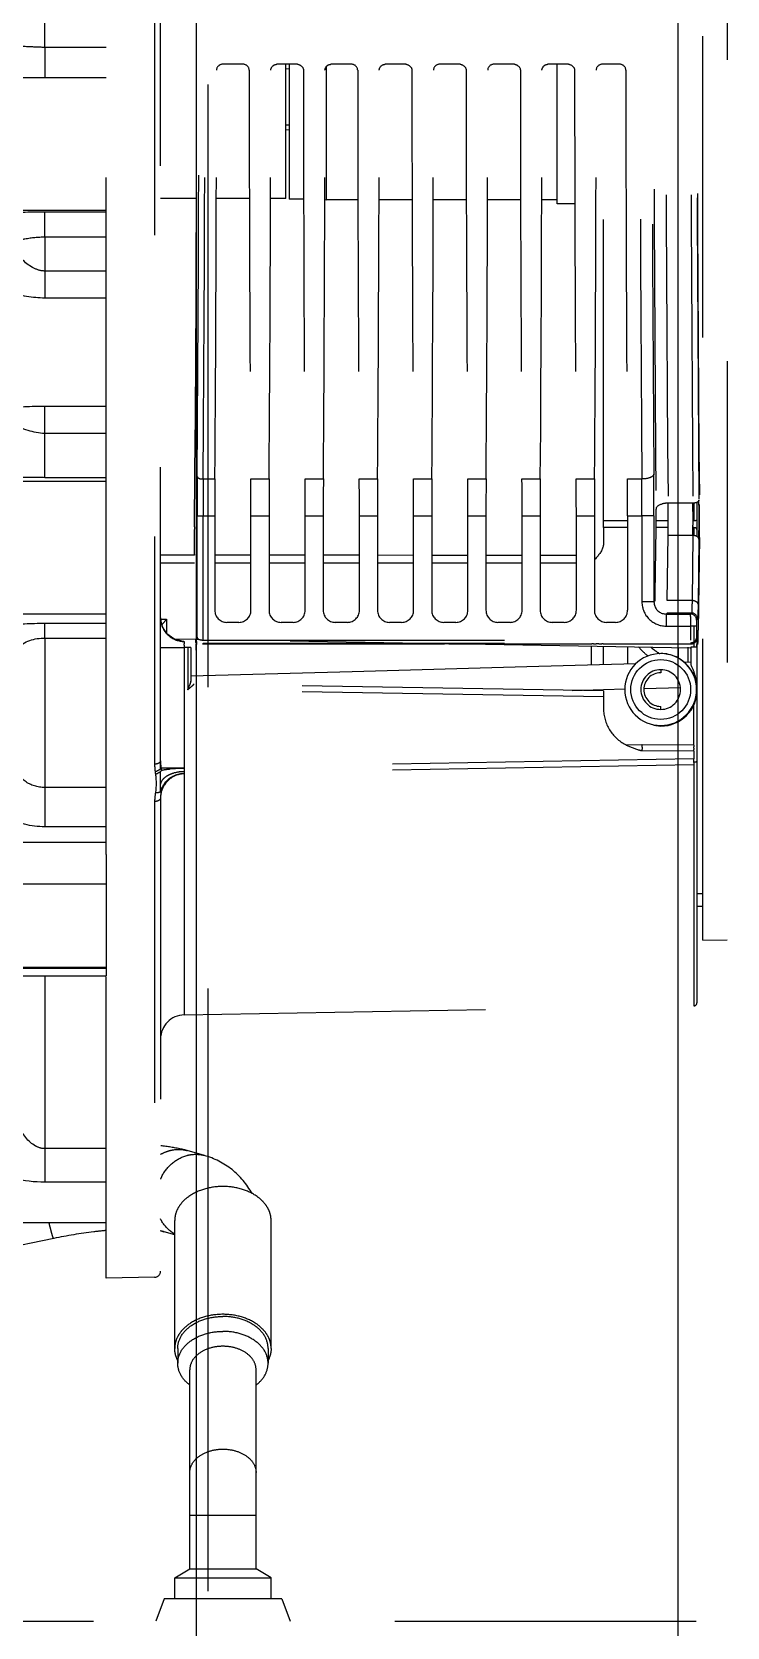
# Model space of a CAD drawing. Header units: millimetres. Extents: x 17886 to 18265, y -8727 to -7321.
# Drawn here: x 17940.28 to 17941.433, y -8661.763 to -8659.116 of the extents above; entities that cross this region are included whole.
import ezdxf

# ---------------------------------------------------------------- set-up
doc = ezdxf.new("R2010")
doc.units = ezdxf.units.MM
doc.linetypes.add('DASHEDX2', pattern=[1.5, 1, -0.5])
doc.linetypes.add('EPL_DASH', pattern=[1, 0.5, -0.5])
for name, color, linetype in [('2588541_VG01DXF_CONTINUOUS_LINE', 7, 'Continuous'), ('3551370_DKREDXF_CONTINUOUS_LINE', 7, 'Continuous'), ('3570569_DXF_CONTINUOUS_LINE', 7, 'Continuous'), ('3642481_DKREDXF_CONTINUOUS_LINE', 7, 'Continuous'), ('3725651_DKREDXF_CONTINUOUS_LINE', 7, 'Continuous'), ('3884027_DKREDXF_CONTINUOUS_LINE', 7, 'Continuous')]:
    doc.layers.add(name, color=color, linetype=linetype)

msp = doc.modelspace()

# ---------------------------------------------------------------- linework, layer by layer
at = {"color": 6}
for points in [[(17930.55199, -8646.20357), (17940.55199, -8646.20357), (17940.55199, -8664.20357), (17930.55199, -8664.20357)], [(17941.35199, -8646.20357), (17941.85199, -8646.20357), (17941.85199, -8666.20357), (17941.35199, -8666.20357)]]:
    msp.add_lwpolyline(points, close=True, dxfattribs=at)
at = {"color": 4, "linetype": 'DASHEDX2'}
msp.add_lwpolyline([(17930.85208, -8647.70357), (17930.85208, -8664.70357), (17931.45208, -8664.70357), (17931.45208, -8665.00357), (17930.95208, -8665.00357), (17930.95208, -8664.70357), (17930.85208, -8664.70357), (17940.57208, -8664.70357), (17940.47208, -8664.70357), (17940.47208, -8665.00357), (17939.97208, -8665.00357), (17939.97208, -8664.70357), (17940.57208, -8664.70357), (17940.57208, -8647.70357)], dxfattribs=at)
at = {"layer": '2588541_VG01DXF_CONTINUOUS_LINE', "color": 7, "linetype": 'EPL_DASH'}
for p, q in [((17940.56565, -8660.98067), (17940.53711, -8660.9726)), ((17940.51649, -8661.11226), (17940.49901, -8661.10732)), ((17940.31573, -8661.11841), (17940.22422, -8661.13744))]:
    msp.add_line(p, q, dxfattribs=at)
for centre, radius, start, end in [((17940.52559, -8661.03411), 0.06401, 118.00943, 120.73409), ((17940.56487, -8661.05301), 0.07948, 151.75916, 155.22478), ((17940.51334, -8661.0567), 0.05261, 247.16022, 254.19623)]:
    msp.add_arc(centre, radius, start, end, dxfattribs=at)
for points, knots in [([(17940.53711, -8660.9726), (17940.5337, -8660.97164), (17940.51929, -8660.96801), (17940.50455, -8660.9658), (17940.4933, -8660.96467)], [0, 0, 0, 0, 0.2389649, 1, 1, 1, 1]), ([(17940.49485, -8661.0154), (17940.49933, -8661.00707), (17940.51105, -8660.99224), (17940.52778, -8660.98311), (17940.5364, -8660.98073)], [0, 0, 0, 0, 0.5138409, 1, 1, 1, 1]), ([(17940.50787, -8660.97266), (17940.51028, -8660.97199), (17940.5199, -8660.96998), (17940.53008, -8660.97061), (17940.53711, -8660.9726)], [0, 0, 0, 0, 0.2549825, 1, 1, 1, 1]), ([(17940.5364, -8660.98073), (17940.53881, -8660.98006), (17940.54843, -8660.97805), (17940.55861, -8660.97868), (17940.56565, -8660.98067)], [0, 0, 0, 0, 0.2549825, 1, 1, 1, 1]), ([(17940.64477, -8661.04356), (17940.63635, -8661.02861), (17940.61381, -8661.00138), (17940.5822, -8660.98535), (17940.56565, -8660.98067)], [0, 0, 0, 0, 0.4995076, 1, 1, 1, 1]), ([(17940.51636, -8661.11078), (17940.51389, -8661.10941), (17940.50427, -8661.10306), (17940.49679, -8661.09367), (17940.49286, -8661.08593)], [0, 0, 0, 0, 0.2453001, 1, 1, 1, 1]), ([(17940.31573, -8661.11841), (17940.31555, -8661.11844), (17940.31513, -8661.1177), (17940.31465, -8661.11661), (17940.31389, -8661.11443), (17940.31301, -8661.11157), (17940.31196, -8661.10787), (17940.31028, -8661.10156), (17940.30901, -8661.09645), (17940.30813, -8661.09283)], [0, 0, 0, 0, 0.0204491, 0.0713744, 0.1540633, 0.2677478, 0.4111503, 0.5824686, 1, 1, 1, 1]), ([(17940.40319, -8661.10506), (17940.39619, -8661.10571), (17940.36686, -8661.1089), (17940.33773, -8661.11383), (17940.31573, -8661.11841)], [0, 0, 0, 0, 0.2384163, 1, 1, 1, 1]), ([(17940.49901, -8661.10732), (17940.49862, -8661.10721), (17940.49671, -8661.1067), (17940.49478, -8661.10627), (17940.49325, -8661.10597)], [0, 0, 0, 0, 0.206969, 1, 1, 1, 1])]:
    msp.add_open_spline(points, degree=3, knots=knots, dxfattribs=at)
msp.add_open_spline([(17940.49553, -8660.9776), (17940.49944, -8660.97552), (17940.5036, -8660.97384), (17940.50787, -8660.97266)], degree=3, dxfattribs=at)
at = {"layer": '3551370_DKREDXF_CONTINUOUS_LINE', "color": 6, "linetype": 'EPL_DASH'}
for p, q in [((17940.49297, -8660.33854), (17940.49297, -8657.12925)), ((17940.40297, -8659.85775), (17940.40297, -8657.24813)), ((17941.43314, -8657.6624), (17941.43314, -8660.62274)), ((17940.48314, -8657.95369), (17940.48314, -8660.33145)), ((17940.70657, -8659.17781), (17940.70067, -8659.17805)), ((17940.76797, -8659.1742), (17940.76797, -8659.39507)), ((17941.22797, -8659.92761), (17941.22797, -8659.17007)), ((17940.70657, -8659.27102), (17940.70097, -8659.27122)), ((17940.55253, -8659.39257), (17940.49297, -8659.39257)), ((17940.64041, -8659.39257), (17940.58553, -8659.39257)), ((17940.70097, -8659.39257), (17940.67553, -8659.39257)), ((17940.73041, -8659.39407), (17940.70657, -8659.39407)), ((17940.76552, -8659.39441), (17940.76797, -8659.39507)), ((17940.82042, -8659.39507), (17940.76797, -8659.39507)), ((17940.91042, -8659.39507), (17940.85552, -8659.39507)), ((17941.00042, -8659.39507), (17940.94552, -8659.39507)), ((17941.09042, -8659.39507), (17941.03552, -8659.39507)), ((17941.15097, -8659.39507), (17941.12552, -8659.39507)), ((17941.18043, -8659.40157), (17941.15097, -8659.40157)), ((17940.56382, -8659.85815), (17940.5832, -8659.85816)), ((17940.64274, -8659.85816), (17940.6732, -8659.85816)), ((17940.73274, -8659.85816), (17940.7632, -8659.85816)), ((17940.82274, -8659.85816), (17940.8532, -8659.85816)), ((17940.91274, -8659.85816), (17940.9432, -8659.85816)), ((17941.00274, -8659.85816), (17941.0332, -8659.85816)), ((17941.09274, -8659.85816), (17941.1232, -8659.85816)), ((17941.18274, -8659.85816), (17941.2132, -8659.85816)), ((17941.26774, -8659.85816), (17941.29158, -8659.85815)), ((17941.37645, -8659.8983), (17941.3353, -8659.89831)), ((17941.37786, -8659.8983), (17941.37786, -8659.92772)), ((17941.38297, -8659.89702), (17941.38297, -8659.925)), ((17940.55358, -8659.91915), (17940.56358, -8659.91915)), ((17940.55358, -8660.12072), (17940.55358, -8659.91915)), ((17940.56358, -8659.91915), (17940.58297, -8659.91915)), ((17940.56358, -8660.12539), (17940.56358, -8659.91915)), ((17940.64297, -8659.91915), (17940.67297, -8659.91915)), ((17940.67297, -8659.91915), (17940.67297, -8660.07609)), ((17940.73297, -8659.91915), (17940.76297, -8659.91915)), ((17940.73297, -8660.07609), (17940.73297, -8659.91915)), ((17940.76297, -8659.91915), (17940.76297, -8660.07609)), ((17940.82297, -8659.91915), (17940.85297, -8659.91915)), ((17940.85297, -8659.91915), (17940.85297, -8660.07609)), ((17940.91297, -8659.91915), (17940.94297, -8659.91915)), ((17940.91297, -8660.07609), (17940.91297, -8659.91915)), ((17941.00297, -8659.91915), (17941.03297, -8659.91915)), ((17941.00297, -8660.07609), (17941.00297, -8659.91915)), ((17941.09297, -8659.91915), (17941.12297, -8659.91915)), ((17941.09297, -8660.07609), (17941.09297, -8659.91915)), ((17941.12297, -8659.91915), (17941.12297, -8660.07609)), ((17941.18297, -8659.91915), (17941.21297, -8659.91915)), ((17941.18297, -8660.07609), (17941.18297, -8659.91915)), ((17941.26797, -8659.91915), (17941.29183, -8659.91915)), ((17941.31183, -8659.91915), (17941.29183, -8659.91915)), ((17941.29183, -8659.91915), (17941.29183, -8660.06223)), ((17941.31183, -8659.91915), (17941.31183, -8660.06223)), ((17941.22797, -8659.93871), (17941.22797, -8659.96498)), ((17941.37786, -8659.93883), (17941.37786, -8659.95199)), ((17941.38297, -8659.94189), (17941.38297, -8659.95357)), ((17941.37639, -8659.95199), (17941.33527, -8659.952)), ((17941.37639, -8659.95199), (17941.37502, -8660.05996)), ((17941.38639, -8659.95787), (17941.38502, -8660.06584)), ((17940.54905, -8659.9847), (17940.49297, -8659.98467)), ((17940.49297, -8659.99704), (17940.54913, -8659.99707)), ((17940.64297, -8659.98474), (17940.58297, -8659.98471)), ((17940.58297, -8659.99708), (17940.64297, -8659.99711)), ((17940.73297, -8659.98478), (17940.67297, -8659.98475)), ((17940.67297, -8659.99712), (17940.73297, -8659.99715)), ((17940.82297, -8659.98482), (17940.76297, -8659.98479)), ((17940.76297, -8659.99716), (17940.82297, -8659.99719)), ((17940.91297, -8659.98486), (17940.85297, -8659.98483)), ((17940.85297, -8659.9972), (17940.91297, -8659.99723)), ((17941.00297, -8659.98489), (17940.94297, -8659.98487)), ((17940.94297, -8659.99724), (17941.00297, -8659.99726)), ((17941.09297, -8659.98493), (17941.03297, -8659.98491)), ((17941.03297, -8659.99728), (17941.09297, -8659.9973)), ((17941.18297, -8659.98497), (17941.12297, -8659.98494)), ((17941.12297, -8659.99731), (17941.18297, -8659.99734)), ((17941.31183, -8660.06223), (17941.29183, -8660.06223)), ((17941.33182, -8660.08222), (17941.37253, -8660.08222)), ((17941.33183, -8660.08222), (17941.33183, -8660.10222)), ((17941.37419, -8660.08057), (17941.37253, -8660.08222)), ((17940.40297, -8660.4815), (17940.40297, -8660.09286)), ((17940.49559, -8660.10247), (17940.49297, -8660.08833)), ((17940.49297, -8660.09057), (17940.5028, -8660.09087)), ((17940.50322, -8660.11486), (17940.49559, -8660.10247)), ((17940.71297, -8660.09608), (17940.69297, -8660.09608)), ((17941.16297, -8660.09608), (17941.14297, -8660.09608)), ((17941.33183, -8660.10222), (17941.37236, -8660.10222)), ((17941.37786, -8660.10222), (17941.37786, -8660.1288)), ((17941.38419, -8660.09056), (17941.38253, -8660.09222)), ((17940.51476, -8660.1236), (17940.50322, -8660.11486)), ((17940.52844, -8660.12753), (17940.51476, -8660.1236)), ((17940.53151, -8660.12771), (17940.52844, -8660.12753)), ((17941.20832, -8660.16684), (17941.20832, -8660.1354)), ((17941.22797, -8660.16629), (17941.22797, -8660.13574)), ((17941.26797, -8660.13644), (17941.26797, -8660.16518)), ((17941.37228, -8660.13046), (17941.37289, -8660.13232)), ((17941.37786, -8660.13046), (17941.37786, -8660.13731)), ((17941.38236, -8660.12072), (17941.38289, -8660.12233)), ((17941.38297, -8660.12324), (17941.38297, -8660.13731)), ((17940.49297, -8660.13772), (17940.53227, -8660.13772)), ((17940.53227, -8660.13772), (17940.53227, -8660.33742)), ((17940.53806, -8660.13781), (17940.53806, -8660.20782)), ((17941.35262, -8660.15589), (17941.35262, -8660.13792)), ((17941.37303, -8660.16225), (17941.36211, -8660.16256)), ((17941.38314, -8660.13731), (17941.38314, -8660.20757)), ((17940.8107, -8660.17788), (17940.54297, -8660.1853)), ((17941.37789, -8660.18323), (17941.37789, -8660.17866)), ((17941.22806, -8660.21986), (17940.53806, -8660.20782)), ((17940.54297, -8660.19391), (17940.54297, -8660.19414)), ((17941.17603, -8660.20896), (17941.22799, -8660.20751)), ((17941.22799, -8660.20751), (17941.26376, -8660.20652)), ((17941.29532, -8660.20564), (17941.35557, -8660.20396)), ((17941.37786, -8660.29985), (17941.37786, -8660.23231)), ((17941.37786, -8660.30985), (17941.29192, -8660.3091)), ((17941.37782, -8660.29985), (17941.29245, -8660.29911)), ((17940.49297, -8660.3668), (17940.49297, -8660.34355)), ((17940.49356, -8660.33742), (17940.53227, -8660.33742)), ((17940.53227, -8660.33742), (17940.5322, -8660.3385)), ((17941.37786, -8660.32266), (17940.53227, -8660.33742)), ((17941.37786, -8660.33266), (17940.53227, -8660.34742)), ((17940.53227, -8660.34742), (17940.53227, -8660.74742)), ((17941.37786, -8660.33266), (17941.37786, -8660.73266)), ((17941.38297, -8660.32746), (17941.38297, -8660.72746)), ((17940.48314, -8660.39338), (17940.48314, -8661.18274)), ((17940.49297, -8660.38725), (17940.49297, -8661.17274)), ((17941.3928, -8660.56757), (17941.38297, -8660.56757)), ((17941.3928, -8660.62344), (17941.43314, -8660.62274)), ((17940.40297, -8661.18414), (17940.40297, -8660.68282)), ((17940.53227, -8660.74742), (17941.37786, -8660.73266)), ((17940.48314, -8661.18274), (17940.40297, -8661.18414))]:
    msp.add_line(p, q, dxfattribs=at)
at = {"layer": '3551370_DKREDXF_CONTINUOUS_LINE', "color": 7, "linetype": 'EPL_DASH'}
for p, q in [((17941.3928, -8660.62344), (17941.3928, -8657.66169)), ((17940.63011, -8659.17007), (17940.59583, -8659.17007)), ((17940.72011, -8659.17007), (17940.68583, -8659.17007)), ((17940.70097, -8659.39257), (17940.70097, -8659.17007)), ((17940.70657, -8659.17007), (17940.70657, -8659.39407)), ((17940.81011, -8659.17007), (17940.77583, -8659.17007)), ((17940.90011, -8659.17007), (17940.86583, -8659.17007)), ((17940.99011, -8659.17007), (17940.95583, -8659.17007)), ((17941.08011, -8659.17007), (17941.04583, -8659.17007)), ((17941.17011, -8659.17007), (17941.13583, -8659.17007)), ((17941.15097, -8659.40157), (17941.15097, -8659.17007)), ((17941.25511, -8659.17007), (17941.22583, -8659.17007)), ((17940.70097, -8659.27851), (17940.70657, -8659.27886)), ((17940.58297, -8659.91915), (17940.58297, -8660.07609)), ((17940.64297, -8660.07609), (17940.64297, -8659.91915)), ((17940.82297, -8660.07609), (17940.82297, -8659.91915)), ((17940.94297, -8659.91915), (17940.94297, -8660.07609)), ((17941.03297, -8659.91915), (17941.03297, -8660.07609)), ((17941.21297, -8659.91915), (17941.21297, -8660.07609)), ((17941.26797, -8659.91915), (17941.26797, -8660.07609)), ((17941.38297, -8659.925), (17941.38297, -8659.94189)), ((17941.22797, -8659.93871), (17941.22797, -8659.92761)), ((17941.26797, -8659.92764), (17941.22797, -8659.92761)), ((17941.26797, -8659.93874), (17941.22797, -8659.93871)), ((17941.3139, -8660.04821), (17941.31527, -8659.94024)), ((17941.33534, -8659.9388), (17941.31527, -8659.93878)), ((17941.33536, -8659.92769), (17941.31536, -8659.92768)), ((17941.37786, -8659.93883), (17941.37653, -8659.93883)), ((17941.37786, -8659.92772), (17941.37658, -8659.92772)), ((17941.3339, -8660.05996), (17941.33527, -8659.952)), ((17941.38728, -8659.95529), (17941.38533, -8660.109)), ((17941.31183, -8660.06223), (17941.31349, -8660.06057)), ((17941.33182, -8660.08222), (17941.33349, -8660.08057)), ((17941.37419, -8660.08057), (17941.33349, -8660.08057)), ((17941.37502, -8660.05996), (17941.3339, -8660.05996)), ((17940.5028, -8660.09087), (17940.5028, -8660.11415)), ((17940.62297, -8660.09608), (17940.60297, -8660.09608)), ((17940.80297, -8660.09608), (17940.78297, -8660.09608)), ((17940.89297, -8660.09608), (17940.87297, -8660.09608)), ((17940.98297, -8660.09608), (17940.96297, -8660.09608)), ((17941.07297, -8660.09608), (17941.05297, -8660.09608)), ((17941.24797, -8660.09608), (17941.23297, -8660.09608)), ((17941.38236, -8660.10222), (17941.37236, -8660.10222)), ((17941.37236, -8660.10222), (17941.37236, -8660.12536)), ((17941.38236, -8660.10222), (17941.38236, -8660.12072)), ((17940.51427, -8660.12328), (17940.55136, -8660.12393)), ((17940.55127, -8660.12955), (17940.55211, -8660.13207)), ((17940.55302, -8660.12396), (17940.55654, -8660.12402)), ((17940.55305, -8660.12233), (17940.55358, -8660.12072)), ((17940.56305, -8660.13232), (17940.56367, -8660.13046)), ((17940.70797, -8660.13232), (17940.56305, -8660.13232)), ((17940.56358, -8660.12539), (17941.37236, -8660.12536)), ((17940.56367, -8660.13046), (17941.37228, -8660.13046)), ((17940.70807, -8660.12667), (17940.92543, -8660.13046)), ((17940.71916, -8660.13205), (17940.71659, -8660.13205)), ((17940.95797, -8660.13232), (17940.72797, -8660.13232)), ((17940.96826, -8660.13194), (17940.9675, -8660.13194)), ((17941.20797, -8660.13232), (17940.97797, -8660.13232)), ((17941.03199, -8660.13232), (17941.37213, -8660.13826)), ((17941.37289, -8660.13232), (17941.22796, -8660.13232)), ((17941.38467, -8660.12955), (17941.38383, -8660.13207)), ((17940.53806, -8660.13781), (17940.53227, -8660.13772)), ((17940.54297, -8660.13782), (17940.53806, -8660.13782)), ((17940.54297, -8660.13782), (17940.54297, -8660.19391)), ((17940.55227, -8660.14206), (17940.55227, -8660.1986)), ((17940.5528, -8660.1986), (17940.5528, -8660.13731)), ((17941.32297, -8660.14765), (17941.32297, -8660.14792)), ((17941.36797, -8660.13731), (17941.36797, -8660.16239)), ((17941.38314, -8660.13731), (17941.37314, -8660.13731)), ((17941.37314, -8660.13731), (17941.37314, -8660.16638)), ((17941.32297, -8660.17463), (17941.32297, -8660.17963)), ((17940.54297, -8660.19391), (17940.54296, -8660.19412)), ((17940.54787, -8660.19814), (17940.54786, -8660.1986)), ((17940.54788, -8660.19799), (17940.54787, -8660.19814)), ((17941.22806, -8660.20986), (17940.54788, -8660.19799)), ((17941.38297, -8660.21287), (17941.38297, -8660.32746)), ((17941.22806, -8660.21986), (17941.22806, -8660.23938)), ((17941.32297, -8660.24051), (17941.32297, -8660.23551)), ((17941.32297, -8660.26757), (17941.32297, -8660.26722)), ((17941.32297, -8660.26765), (17941.32297, -8660.26827)), ((17941.26452, -8660.29886), (17941.29245, -8660.29911)), ((17941.37786, -8660.30985), (17941.37786, -8660.32266)), ((17940.49297, -8660.37671), (17940.49297, -8660.3668)), ((17941.38297, -8660.54592), (17941.3928, -8660.54592))]:
    msp.add_line(p, q, dxfattribs=at)
at = {"layer": '3551370_DKREDXF_CONTINUOUS_LINE', "color": 6, "linetype": 'EPL_DASH'}
for points in [[(17941.28176, -8660.16479), (17941.10075, -8660.16983), (17940.8107, -8660.17788)], [(17940.53206, -8660.34665), (17940.53208, -8660.34688), (17940.53211, -8660.34707), (17940.53215, -8660.34722), (17940.53219, -8660.34733), (17940.53223, -8660.3474), (17940.53227, -8660.34742)]]:
    msp.add_lwpolyline(points, dxfattribs=at)
msp.add_circle((17941.32297, -8660.20757), 0.04965, dxfattribs=at)
for centre, radius, start, end in [((18024.41468, -8659.14257), 83.1029, 179.4722425, 180.5277575), ((18022.33758, -8659.14257), 81.0058, 179.4654546, 180.5345454), ((18023.95102, -8659.14257), 82.57802, 179.4756314, 180.5243664), ((18022.90237, -8659.14257), 81.51938, 179.4722386, 180.5277614), ((17845.72216, -8659.14257), 94.83434, 359.5701159, 0.4298841), ((17844.64535, -8659.14257), 95.92114, 359.5725604, 0.4274397), ((18037.76132, -8659.14257), 96.4724, 179.5750029, 180.4249971), ((18035.60136, -8659.14257), 94.29244, 179.5701159, 180.4298841), ((17949.20592, -8659.91871), 8.65234, 179.572114, 180.002904), ((17947.83262, -8659.91741), 7.26904, 179.532946, 180.013745), ((17934.45038, -8659.91741), 6.84145, 359.985395, 0.496245), ((17932.52208, -8659.91719), 8.78975, 359.987212, 0.43777), ((17941.33183, -8660.06223), 0.03999, 179.9986, 270.0014), ((17941.37253, -8660.09223), 0.01, 0.02106, 89.97894), ((17941.37418, -8660.09057), 0.01, 0.02106, 89.97894), ((17941.37523, -8660.05647), 0.10611, 229.55632, 232.9686), ((17941.3812, -8660.04841), 0.11615, 233.01456, 239.35504), ((17941.32297, -8660.20757), 0.05965, 270, 90), ((17941.32297, -8660.20757), 0.03294, 90, 270), ((17940.53297, -8660.38741), 0.04, 129.14286, 141.85714), ((17941.37777, -8660.72746), 0.0052, 271.00004, 0.00215), ((17940.53297, -8660.78741), 0.04, 91, 180), ((17940.48297, -8661.17274), 0.01, 271, 0)]:
    msp.add_arc(centre, radius, start, end, dxfattribs=at)
at = {"layer": '3551370_DKREDXF_CONTINUOUS_LINE', "color": 7, "linetype": 'EPL_DASH'}
for centre, radius, start, end in [((17940.59584, -8659.18007), 0.01, 90.05051, 180.04819), ((17940.6301, -8659.18007), 0.01, 359.95181, 89.94949), ((17940.8101, -8659.18007), 0.01, 359.95181, 89.94949), ((17940.95584, -8659.18007), 0.01, 90.05051, 180.04819), ((17941.04584, -8659.18007), 0.01, 90.05051, 180.04819), ((17941.22584, -8659.18007), 0.01, 90.05051, 180.04819), ((17941.2551, -8659.18007), 0.01, 359.95181, 89.94949), ((17937.13635, -8659.92249), 4.19902, 359.59741, 0.33001), ((17939.55232, -8659.91937), 1.82426, 0.39031, 0.66166), ((17938.49848, -8659.92078), 2.8881, 0.11702, 0.54217), ((17939.8038, -8659.92254), 1.51158, 359.32898, 0.55005), ((17939.17088, -8659.9228), 2.20571, 359.45308, 0.17215), ((17939.17586, -8659.92205), 2.20072, 0.15311, 0.39333), ((17938.20952, -8659.92283), 3.17706, 359.54422, 0.1435), ((17939.8653, -8659.92923), 1.51126, 359.13672, 359.44545), ((17939.21496, -8659.9306), 2.17159, 359.28029, 359.53803), ((17941.33192, -8660.06222), 0.02009, 180.01175, 194.96123), ((17941.33182, -8660.06224), 0.01999, 195.00438, 270.02527), ((17940.5323, -8660.08843), 0.03933, 180.0777, 199.04933), ((17940.53222, -8660.08842), 0.03926, 199.10357, 202.29257), ((17940.53218, -8660.08844), 0.03921, 202.29204, 205.47626), ((17940.53245, -8660.08828), 0.03953, 205.51264, 221.01391), ((17940.4296, -8660.03745), 0.09062, 321.22598, 323.87566), ((17940.53236, -8660.08832), 0.03943, 221.05048, 224.26087), ((17940.5322, -8660.08871), 0.039, 262.32388, 268.98863), ((17940.56377, -8660.10522), 0.02025, 262.51331, 269.46344), ((17940.50847, -8660.13741), 0.87467, 0.00608, 0.29826), ((17941.32297, -8660.20757), 0.05965, 90, 270), ((17941.32297, -8660.20757), 0.05991, 39.38304, 90), ((17941.32297, -8660.20757), 0.02794, 90, 270), ((17941.32297, -8660.20757), 0.03294, 270, 90), ((17941.32171, -8660.2086), 0.06154, 25.95771, 39.38056), ((17941.31266, -8660.19948), 0.06895, 27.84907, 28.68966), ((17939.49537, -8659.77603), 1.12856, 337.5049, 337.6225), ((17940.13934, -8659.71201), 0.63624, 308.80538, 309.00858), ((17940.26478, -8660.09256), 0.29658, 337.57924, 338.34784), ((17941.32297, -8660.20757), 0.0607, 270, 0), ((17941.32344, -8660.20718), 0.06047, 258.14058, 269.5527), ((17941.32297, -8660.20757), 0.06, 258.50636, 270), ((17941.3796, -8659.98913), 0.33177, 253.83521, 254.42238), ((17941.42683, -8659.82034), 0.50704, 254.4032, 254.56968), ((17940.37403, -8660.30532), 1.00384, 359.74168, 359.91707), ((17940.57805, -8660.33152), 0.0949, 179.95788, 187.13232), ((17940.48234, -8660.32685), 0.01652, 275.34765, 280.93046), ((17940.48268, -8660.33077), 0.01681, 276.06612, 287.53121), ((17940.4823, -8660.3266), 0.01678, 280.89023, 287.3648), ((17940.61007, -8660.3257), 0.1171, 179.9608, 185.74173), ((17940.53297, -8660.38741), 0.04, 91, 129.14286), ((17940.52672, -8660.5593), 0.22065, 92.98945, 94.91671), ((17940.53243, -8660.66991), 0.33141, 90.03955, 92.97704), ((17940.50629, -8660.33094), 0.87161, 0.15771, 0.54404), ((17940.53297, -8660.38741), 0.04, 141.85714, 180)]:
    msp.add_arc(centre, radius, start, end, dxfattribs=at)
at = {"layer": '3551370_DKREDXF_CONTINUOUS_LINE', "color": 6, "linetype": 'EPL_DASH'}
for centre, major_axis, ratio, start_param, end_param in [((17940.52591, -8659.14257), (0, 1.5475), 0.0174551, -2.110407, -1.0513296), ((17940.64513, -8659.14257), (0, 1.76), 0.0174551, -1.9895103, -1.5921086), ((17940.76081, -8659.14257), (0, 1.76), 0.0174551, -4.6910767, -4.293675), ((17940.73513, -8659.14257), (0, 1.76), 0.0174551, -1.9895103, -1.5921086), ((17940.82513, -8659.14257), (0, 1.76), 0.0174551, -1.9895103, -1.5921086), ((17940.94081, -8659.14257), (0, 1.76), 0.0174551, -4.6910767, -4.293675), ((17941.03081, -8659.14257), (0, 1.76), 0.0174551, -4.6910767, -4.293675), ((17941.12081, -8659.14257), (0, 1.76), 0.0174551, -4.6910767, -4.293675), ((17941.09513, -8659.14257), (0, 1.76), 0.0174551, -1.9895103, -1.5921086), ((17941.21081, -8659.14257), (0, 1.76), 0.0174551, -4.6910767, -4.293675), ((17940.67559, -8659.91915), (0, 0.15), 0.0174551, 1.1520823, 1.5707963), ((17940.73035, -8659.91915), (0, 0.15), 0.0174551, -1.5707963, -1.1520823), ((17940.76559, -8659.91915), (0, 0.15), 0.0174551, 1.1520823, 1.5707963), ((17940.85559, -8659.91915), (0, 0.15), 0.0174551, 1.1520823, 1.5707963), ((17940.91035, -8659.91915), (0, 0.15), 0.0174551, -1.5707963, -1.1520823), ((17941.00035, -8659.91915), (0, 0.15), 0.0174551, -1.5707963, -1.1520823), ((17941.09035, -8659.91915), (0, 0.15), 0.0174551, -1.5707963, -1.1520823), ((17941.12559, -8659.91915), (0, 0.15), 0.0174551, 1.1520823, 1.5707963), ((17941.18035, -8659.91915), (0, 0.15), 0.0174551, -1.5707963, -1.1520823), ((17940.54984, -8659.96337), (0, 0.05), 0.0174551, 1.0311856, 2.0136672), ((17940.69297, -8660.07608), (0.01415, 0.01415), 0.9996955, 2.3563468, 3.9268385), ((17940.71297, -8660.07608), (-0.01415, 0.01415), 0.9996955, -3.9268385, -2.3563468), ((17941.14297, -8660.07608), (0.01415, 0.01415), 0.9996955, -3.9268385, -2.3563468), ((17941.16297, -8660.07608), (-0.01415, 0.01415), 0.9996955, -3.9268385, -2.3563468)]:
    msp.add_ellipse(centre, major_axis=major_axis, ratio=ratio, start_param=start_param, end_param=end_param, dxfattribs=at)
at = {"layer": '3551370_DKREDXF_CONTINUOUS_LINE', "color": 7, "linetype": 'EPL_DASH'}
for centre, major_axis, ratio, start_param, end_param in [((17941.41003, -8659.14257), (0, 1.505), 0.0174551, 1.0428629, 2.0987298), ((17940.55513, -8659.14257), (0, 1.76), 0.0174551, -1.9895103, -1.5921086), ((17940.67081, -8659.14257), (0, 1.76), 0.0174551, -4.6910767, -4.293675), ((17940.85081, -8659.14257), (0, 1.76), 0.0174551, -4.6910767, -4.293675), ((17940.91513, -8659.14257), (0, 1.76), 0.0174551, -1.9895103, -1.5921086), ((17941.00513, -8659.14257), (0, 1.76), 0.0174551, -1.9895103, -1.5921086), ((17941.18513, -8659.14257), (0, 1.76), 0.0174551, -1.9895103, -1.5921086), ((17941.29581, -8659.14257), (0, 1.76), 0.0174551, -4.6910767, -4.293675), ((17940.58559, -8659.91915), (0, 0.15), 0.0174551, 1.1520823, 1.5707963), ((17940.64035, -8659.91915), (0, 0.15), 0.0174551, -1.5707963, -1.1520823), ((17940.82035, -8659.91915), (0, 0.15), 0.0174551, -1.5707963, -1.1520823), ((17940.94559, -8659.91915), (0, 0.15), 0.0174551, 1.1520823, 1.5707963), ((17941.03559, -8659.91915), (0, 0.15), 0.0174551, 1.1520823, 1.5707963), ((17941.21559, -8659.91915), (0, 0.15), 0.0174551, 1.1520823, 1.5707963), ((17941.26535, -8659.91915), (0, 0.15), 0.0174551, -1.5707963, -1.1520823), ((17941.38658, -8659.9259), (0, 0.05), 0.0174551, 4.0840704, 5.2403224), ((17940.60297, -8660.07608), (0.01415, 0.01415), 0.9996955, -3.9268385, -2.3563468), ((17940.62297, -8660.07608), (0.01415, -0.01415), 0.9996955, -0.7852459, 0.7852459), ((17940.78297, -8660.07608), (0.01415, 0.01415), 0.9996955, -3.9268385, -2.3563468), ((17940.80297, -8660.07608), (-0.01415, 0.01415), 0.9996955, -3.9268385, -2.3563468), ((17940.87297, -8660.07608), (0.01415, 0.01415), 0.9996955, -3.9268385, -2.3563468), ((17940.89297, -8660.07608), (0.01415, -0.01415), 0.9996955, -0.7852459, 0.7852459), ((17940.96297, -8660.07608), (0.01415, 0.01415), 0.9996955, -3.9268385, -2.3563468), ((17940.98297, -8660.07608), (0.01415, -0.01415), 0.9996955, -0.7852459, 0.7852459), ((17941.05297, -8660.07608), (0.01415, 0.01415), 0.9996955, -3.9268385, -2.3563468), ((17941.07297, -8660.07608), (0.01415, -0.01415), 0.9996955, -0.7852459, 0.7852459), ((17941.23297, -8660.07608), (0.01415, 0.01415), 0.9996955, -3.9268385, -2.3563468), ((17941.24797, -8660.07608), (0.01415, -0.01415), 0.9996955, -0.7852459, 0.7852459), ((17941.38463, -8660.07962), (0, 0.05), 0.0174551, 3.1939525, 4.0840704), ((17940.55131, -8660.07962), (0, 0.05), 0.0174551, 2.6635664, 3.0892328), ((17940.5521, -8660.14206), (0, 0.01), 0.0174551, -1.5707963, -0.0523599), ((17941.38384, -8660.14206), (0, 0.01), 0.0174551, 0.0523599, 0.4319984)]:
    msp.add_ellipse(centre, major_axis=major_axis, ratio=ratio, start_param=start_param, end_param=end_param, dxfattribs=at)
for points in [[(17940.67584, -8659.18007), (17940.67584, -8659.17637), (17940.67861, -8659.17225), (17940.68203, -8659.17084)], [(17940.72011, -8659.17007), (17940.72419, -8659.17007), (17940.72874, -8659.17364), (17940.72977, -8659.17759)], [(17940.76584, -8659.18007), (17940.76584, -8659.17637), (17940.76861, -8659.17225), (17940.77203, -8659.17084)], [(17940.85584, -8659.18007), (17940.85584, -8659.17637), (17940.85861, -8659.17225), (17940.86203, -8659.17084)], [(17940.90011, -8659.17007), (17940.90419, -8659.17007), (17940.90874, -8659.17364), (17940.90977, -8659.17759)], [(17940.99011, -8659.17007), (17940.99419, -8659.17007), (17940.99874, -8659.17364), (17940.99977, -8659.17759)], [(17941.08011, -8659.17007), (17941.08419, -8659.17007), (17941.08874, -8659.17364), (17941.08977, -8659.17759)], [(17941.12584, -8659.18007), (17941.12584, -8659.17637), (17941.12861, -8659.17225), (17941.13203, -8659.17084)], [(17941.17011, -8659.17007), (17941.17419, -8659.17007), (17941.17874, -8659.17364), (17941.17977, -8659.17759)], [(17941.2274, -8659.96991), (17941.22548, -8659.97829), (17941.21942, -8659.98543), (17941.21342, -8659.99159)], [(17941.22797, -8659.96498), (17941.22797, -8659.96663), (17941.22776, -8659.9683), (17941.2274, -8659.96991)], [(17940.49498, -8660.10026), (17940.4968, -8660.09829), (17940.49857, -8660.09628), (17940.50025, -8660.0942)], [(17940.50412, -8660.11584), (17940.51008, -8660.12196), (17940.51853, -8660.12622), (17940.52699, -8660.12736)], [(17941.38211, -8660.12615), (17941.38114, -8660.1285), (17941.37906, -8660.13057), (17941.37671, -8660.13154)], [(17941.38081, -8660.18702), (17941.37926, -8660.18019), (17941.37689, -8660.17346), (17941.37362, -8660.16727)], [(17941.38314, -8660.20757), (17941.38306, -8660.1987), (17941.38092, -8660.18964), (17941.37704, -8660.18166)], [(17941.38314, -8660.20757), (17941.3831, -8660.20067), (17941.38234, -8660.19374), (17941.38081, -8660.18702)], [(17940.54595, -8660.20116), (17940.54401, -8660.20303), (17940.5419, -8660.20471), (17940.53981, -8660.2064)], [(17940.54296, -8660.19412), (17940.5428, -8660.19687), (17940.54145, -8660.19943), (17940.54043, -8660.20199)], [(17941.26451, -8660.29888), (17941.27165, -8660.30278), (17941.27942, -8660.30551), (17941.28723, -8660.30778)], [(17940.48445, -8660.34749), (17940.48596, -8660.35792), (17940.48598, -8660.36869), (17940.48445, -8660.37912)], [(17940.49356, -8660.33742), (17940.49295, -8660.34006), (17940.48989, -8660.3418), (17940.48731, -8660.34261)], [(17940.49281, -8660.3438), (17940.49148, -8660.34525), (17940.48961, -8660.34621), (17940.48774, -8660.3468)], [(17940.50151, -8660.35228), (17940.50344, -8660.35084), (17940.50554, -8660.34961), (17940.50772, -8660.34857)], [(17940.50772, -8660.34857), (17940.51011, -8660.34742), (17940.51262, -8660.34649), (17940.51517, -8660.34575)], [(17940.51513, -8660.35051), (17940.52039, -8660.34809), (17940.52627, -8660.34677), (17940.53206, -8660.34665)], [(17940.51517, -8660.34575), (17940.5207, -8660.34413), (17940.52651, -8660.34335), (17940.53227, -8660.3433)], [(17940.5322, -8660.3385), (17940.53207, -8660.34062), (17940.53197, -8660.34275), (17940.53199, -8660.34487)], [(17940.49402, -8660.37516), (17940.49667, -8660.36467), (17940.5053, -8660.35503), (17940.51513, -8660.35051)]]:
    msp.add_open_spline(points, degree=3, dxfattribs=at)
for points, knots in [([(17940.68203, -8659.17084), (17940.68264, -8659.17059), (17940.68389, -8659.17021), (17940.68519, -8659.17007), (17940.68583, -8659.17007)], [0, 0, 0, 0, 0.503891, 1, 1, 1, 1]), ([(17940.72977, -8659.17759), (17940.72988, -8659.178), (17940.73004, -8659.17882), (17940.7301, -8659.17966), (17940.7301, -8659.18007)], [0, 0, 0, 0, 0.5029577, 1, 1, 1, 1]), ([(17940.77203, -8659.17084), (17940.77264, -8659.17059), (17940.77389, -8659.17021), (17940.77519, -8659.17007), (17940.77583, -8659.17007)], [0, 0, 0, 0, 0.503891, 1, 1, 1, 1]), ([(17940.86203, -8659.17084), (17940.86264, -8659.17059), (17940.86389, -8659.17021), (17940.86519, -8659.17007), (17940.86583, -8659.17007)], [0, 0, 0, 0, 0.503891, 1, 1, 1, 1]), ([(17940.90977, -8659.17759), (17940.90988, -8659.178), (17940.91004, -8659.17882), (17940.9101, -8659.17966), (17940.9101, -8659.18007)], [0, 0, 0, 0, 0.5029579, 1, 1, 1, 1]), ([(17940.99977, -8659.17759), (17940.99988, -8659.178), (17941.00004, -8659.17882), (17941.0001, -8659.17966), (17941.0001, -8659.18007)], [0, 0, 0, 0, 0.5029577, 1, 1, 1, 1]), ([(17941.08977, -8659.17759), (17941.08988, -8659.178), (17941.09004, -8659.17882), (17941.0901, -8659.17966), (17941.0901, -8659.18007)], [0, 0, 0, 0, 0.5029577, 1, 1, 1, 1]), ([(17941.13203, -8659.17084), (17941.13264, -8659.17059), (17941.13389, -8659.17021), (17941.13519, -8659.17007), (17941.13583, -8659.17007)], [0, 0, 0, 0, 0.503891, 1, 1, 1, 1]), ([(17941.17977, -8659.17759), (17941.17988, -8659.178), (17941.18004, -8659.17882), (17941.1801, -8659.17966), (17941.1801, -8659.18007)], [0, 0, 0, 0, 0.5029577, 1, 1, 1, 1]), ([(17941.3353, -8659.89831), (17941.33276, -8659.89833), (17941.32572, -8659.8989), (17941.31547, -8659.90293), (17941.31531, -8659.90803)], [0, 0, 0, 0, 0.3325942, 1, 1, 1, 1]), ([(17941.38024, -8659.89791), (17941.37962, -8659.89804), (17941.37836, -8659.89823), (17941.37709, -8659.8983), (17941.37645, -8659.89831)], [0, 0, 0, 0, 0.4966657, 1, 1, 1, 1]), ([(17941.38645, -8659.89345), (17941.3864, -8659.8952), (17941.38351, -8659.8971), (17941.3811, -8659.89773), (17941.38024, -8659.89791)], [0, 0, 0, 0, 0.6668261, 1, 1, 1, 1]), ([(17941.38297, -8659.925), (17941.38297, -8659.92622), (17941.38083, -8659.92779), (17941.37902, -8659.92747), (17941.37843, -8659.92727)], [0, 0, 0, 0, 0.6645191, 1, 1, 1, 1]), ([(17941.38297, -8659.94189), (17941.38297, -8659.9406), (17941.38094, -8659.93875), (17941.37901, -8659.93913), (17941.37843, -8659.93935)], [0, 0, 0, 0, 0.67657, 1, 1, 1, 1]), ([(17941.38017, -8659.95248), (17941.37956, -8659.95232), (17941.3783, -8659.95209), (17941.37703, -8659.952), (17941.37639, -8659.952)], [0, 0, 0, 0, 0.4978042, 1, 1, 1, 1]), ([(17941.38639, -8659.95787), (17941.38634, -8659.95593), (17941.38366, -8659.95352), (17941.38104, -8659.95269), (17941.38017, -8659.95248)], [0, 0, 0, 0, 0.6857274, 1, 1, 1, 1]), ([(17941.31349, -8660.06057), (17941.31371, -8660.06035), (17941.31346, -8660.05903), (17941.31369, -8660.05801), (17941.31372, -8660.05718)], [0, 0, 0, 0, 0.2727732, 1, 1, 1, 1]), ([(17941.31372, -8660.05718), (17941.31374, -8660.05659), (17941.31383, -8660.0536), (17941.31387, -8660.05061), (17941.3139, -8660.04821)], [0, 0, 0, 0, 0.1978341, 1, 1, 1, 1]), ([(17941.37502, -8660.05996), (17941.37497, -8660.06279), (17941.3748, -8660.06772), (17941.37488, -8660.07427), (17941.3742, -8660.07797), (17941.37459, -8660.08023), (17941.37419, -8660.08057)], [0, 0, 0, 0, 0.4115038, 0.7253658, 0.9249138, 1, 1, 1, 1]), ([(17940.53152, -8660.12771), (17940.5325, -8660.12772), (17940.53142, -8660.13311), (17940.53211, -8660.13535), (17940.53227, -8660.13772)], [0, 0, 0, 0, 0.2927966, 1, 1, 1, 1]), ([(17940.5528, -8660.13731), (17940.5528, -8660.13387), (17940.55324, -8660.12896), (17940.55255, -8660.12381), (17940.55305, -8660.12233)], [0, 0, 0, 0, 0.6891348, 1, 1, 1, 1]), ([(17940.55358, -8660.12072), (17940.5536, -8660.12124), (17940.55495, -8660.12422), (17940.5586, -8660.12496), (17940.56113, -8660.12529)], [0, 0, 0, 0, 0.1684456, 1, 1, 1, 1]), ([(17940.71659, -8660.13205), (17940.71424, -8660.13205), (17940.71136, -8660.13209), (17940.70849, -8660.13227), (17940.70797, -8660.13232)], [0, 0, 0, 0, 0.8181595, 1, 1, 1, 1]), ([(17940.72797, -8660.13232), (17940.72744, -8660.13227), (17940.72451, -8660.13209), (17940.72157, -8660.13205), (17940.71916, -8660.13205)], [0, 0, 0, 0, 0.1815554, 1, 1, 1, 1]), ([(17940.9675, -8660.13194), (17940.96646, -8660.13194), (17940.96328, -8660.132), (17940.96007, -8660.13193), (17940.95797, -8660.13232)], [0, 0, 0, 0, 0.3287681, 1, 1, 1, 1]), ([(17940.97797, -8660.13232), (17940.97752, -8660.13224), (17940.97428, -8660.13198), (17940.97104, -8660.13194), (17940.96826, -8660.13194)], [0, 0, 0, 0, 0.1421773, 1, 1, 1, 1]), ([(17941.22796, -8660.13232), (17941.22725, -8660.13158), (17941.22335, -8660.13244), (17941.21806, -8660.1314), (17941.21271, -8660.13245), (17941.20871, -8660.13154), (17941.20797, -8660.13232)], [0, 0, 0, 0, 0.1536648, 0.4942334, 0.8385977, 1, 1, 1, 1]), ([(17941.38236, -8660.12072), (17941.38232, -8660.12431), (17941.37862, -8660.12954), (17941.37364, -8660.13046), (17941.37227, -8660.13046)], [0, 0, 0, 0, 0.7246052, 1, 1, 1, 1]), ([(17941.37671, -8660.13154), (17941.3761, -8660.13179), (17941.37485, -8660.13218), (17941.37354, -8660.13232), (17941.37289, -8660.13232)], [0, 0, 0, 0, 0.5039151, 1, 1, 1, 1]), ([(17941.38289, -8660.12233), (17941.38289, -8660.12298), (17941.38275, -8660.12429), (17941.38237, -8660.12554), (17941.38211, -8660.12615)], [0, 0, 0, 0, 0.4960384, 1, 1, 1, 1]), ([(17941.38289, -8660.12233), (17941.38299, -8660.12263), (17941.38286, -8660.12621), (17941.38311, -8660.12965), (17941.38313, -8660.13285)], [0, 0, 0, 0, 0.0880522, 1, 1, 1, 1]), ([(17940.54786, -8660.1986), (17940.54785, -8660.19902), (17940.54712, -8660.19996), (17940.54642, -8660.20071), (17940.54595, -8660.20116)], [0, 0, 0, 0, 0.3908489, 1, 1, 1, 1]), ([(17941.22806, -8660.20986), (17941.2283, -8660.20987), (17941.22778, -8660.21141), (17941.22852, -8660.21395), (17941.22808, -8660.21749), (17941.22806, -8660.21986)], [0, 0, 0, 0, 0.0731749, 0.2898154, 1, 1, 1, 1]), ([(17941.22806, -8660.23938), (17941.22806, -8660.25144), (17941.23505, -8660.2761), (17941.25391, -8660.2931), (17941.26451, -8660.29888)], [0, 0, 0, 0, 0.4997716, 1, 1, 1, 1]), ([(17941.29245, -8660.29911), (17941.29146, -8660.2991), (17941.29235, -8660.30451), (17941.2918, -8660.30675), (17941.29192, -8660.3091)], [0, 0, 0, 0, 0.2955467, 1, 1, 1, 1]), ([(17941.37782, -8660.29985), (17941.37843, -8660.29986), (17941.37707, -8660.30362), (17941.37787, -8660.30509), (17941.37787, -8660.30678)], [0, 0, 0, 0, 0.2682461, 1, 1, 1, 1]), ([(17940.48618, -8660.33112), (17940.48568, -8660.33122), (17940.48467, -8660.33138), (17940.48365, -8660.33145), (17940.48314, -8660.33145)], [0, 0, 0, 0, 0.4997218, 1, 1, 1, 1]), ([(17940.49297, -8660.32562), (17940.49297, -8660.32767), (17940.48993, -8660.33017), (17940.48713, -8660.33092), (17940.48618, -8660.33112)], [0, 0, 0, 0, 0.6791238, 1, 1, 1, 1]), ([(17940.49402, -8660.34183), (17940.4939, -8660.34218), (17940.49356, -8660.34289), (17940.49308, -8660.3435), (17940.49281, -8660.3438)], [0, 0, 0, 0, 0.4743128, 1, 1, 1, 1]), ([(17940.49402, -8660.34183), (17940.49442, -8660.34164), (17940.49539, -8660.34131), (17940.49638, -8660.34106), (17940.49695, -8660.34093)], [0, 0, 0, 0, 0.429351, 1, 1, 1, 1]), ([(17940.49695, -8660.34093), (17940.49766, -8660.34078), (17940.50125, -8660.3401), (17940.50489, -8660.33971), (17940.50781, -8660.33946)], [0, 0, 0, 0, 0.1980413, 1, 1, 1, 1]), ([(17940.53199, -8660.34487), (17940.53199, -8660.34521), (17940.532, -8660.3458), (17940.53203, -8660.34639), (17940.53206, -8660.34665)], [0, 0, 0, 0, 0.5678283, 1, 1, 1, 1]), ([(17941.37788, -8660.33213), (17941.37788, -8660.33226), (17941.37783, -8660.33237), (17941.37791, -8660.33266), (17941.37786, -8660.33266)], [0, 0, 0, 0, 0.7419768, 1, 1, 1, 1]), ([(17941.3779, -8660.32854), (17941.3779, -8660.32926), (17941.3779, -8660.33046), (17941.37789, -8660.33165), (17941.37788, -8660.33213)], [0, 0, 0, 0, 0.6029014, 1, 1, 1, 1]), ([(17941.37982, -8660.32829), (17941.3796, -8660.32829), (17941.37912, -8660.32825), (17941.37866, -8660.32811), (17941.37843, -8660.32802)], [0, 0, 0, 0, 0.4745532, 1, 1, 1, 1]), ([(17941.38297, -8660.32548), (17941.38297, -8660.32615), (17941.38217, -8660.32761), (17941.38065, -8660.32828), (17941.37982, -8660.32829)], [0, 0, 0, 0, 0.4462359, 1, 1, 1, 1]), ([(17940.49402, -8660.37516), (17940.49322, -8660.37749), (17940.48898, -8660.3792), (17940.48554, -8660.37921), (17940.48445, -8660.37912)], [0, 0, 0, 0, 0.6934751, 1, 1, 1, 1]), ([(17940.49297, -8660.3668), (17940.49297, -8660.36271), (17940.49589, -8660.35697), (17940.5002, -8660.35326), (17940.50151, -8660.35228)], [0, 0, 0, 0, 0.7145257, 1, 1, 1, 1])]:
    msp.add_open_spline(points, degree=3, knots=knots, dxfattribs=at)
at = {"layer": '3551370_DKREDXF_CONTINUOUS_LINE', "color": 6, "linetype": 'EPL_DASH'}
for points, knots in [([(17940.55383, -8659.85409), (17940.55385, -8659.85467), (17940.55626, -8659.85802), (17940.56065, -8659.85814), (17940.56382, -8659.85816)], [0, 0, 0, 0, 0.1535968, 1, 1, 1, 1]), ([(17941.31157, -8659.85003), (17941.31147, -8659.85278), (17941.30324, -8659.85759), (17941.29632, -8659.85813), (17941.29158, -8659.85816)], [0, 0, 0, 0, 0.3670502, 1, 1, 1, 1]), ([(17941.37253, -8660.08222), (17941.37163, -8660.084), (17941.37333, -8660.09113), (17941.37236, -8660.09754), (17941.37236, -8660.10222)], [0, 0, 0, 0, 0.2990325, 1, 1, 1, 1]), ([(17941.38502, -8660.06584), (17941.38495, -8660.06309), (17941.38008, -8660.06033), (17941.37628, -8660.05997), (17941.37502, -8660.05996)], [0, 0, 0, 0, 0.6851871, 1, 1, 1, 1]), ([(17941.38502, -8660.06584), (17941.38497, -8660.06924), (17941.38479, -8660.07516), (17941.38491, -8660.08298), (17941.38415, -8660.08749), (17941.38462, -8660.09013), (17941.38419, -8660.09056)], [0, 0, 0, 0, 0.4116525, 0.7256063, 0.9251536, 1, 1, 1, 1]), ([(17941.38253, -8660.09222), (17941.38182, -8660.09291), (17941.38312, -8660.09689), (17941.38236, -8660.09988), (17941.38236, -8660.10222)], [0, 0, 0, 0, 0.2960684, 1, 1, 1, 1]), ([(17940.48388, -8660.3433), (17940.48397, -8660.344), (17940.48415, -8660.3454), (17940.48435, -8660.34679), (17940.48445, -8660.34749)], [0, 0, 0, 0, 0.5001426, 1, 1, 1, 1]), ([(17940.49297, -8660.38725), (17940.49297, -8660.39001), (17940.48822, -8660.39295), (17940.4844, -8660.39337), (17940.48314, -8660.39338)], [0, 0, 0, 0, 0.6864838, 1, 1, 1, 1])]:
    msp.add_open_spline(points, degree=3, knots=knots, dxfattribs=at)
for points in [[(17941.30216, -8660.15216), (17941.2964, -8660.14763), (17941.29105, -8660.14251), (17941.28637, -8660.13688)], [(17940.49356, -8660.33742), (17940.4937, -8660.33889), (17940.49386, -8660.34036), (17940.49402, -8660.34183)], [(17940.49402, -8660.37516), (17940.4935, -8660.37917), (17940.49297, -8660.3832), (17940.49297, -8660.38725)], [(17940.48445, -8660.37912), (17940.48376, -8660.38384), (17940.48314, -8660.38861), (17940.48314, -8660.39338)]]:
    msp.add_open_spline(points, degree=3, dxfattribs=at)
at = {"layer": '3570569_DXF_CONTINUOUS_LINE', "color": 7, "linetype": 'EPL_DASH'}
msp.add_line((17932.88197, -8661.75357), (17946.82197, -8661.75357), dxfattribs=at)
at = {"layer": '3642481_DKREDXF_CONTINUOUS_LINE', "color": 7, "linetype": 'EPL_DASH'}
for p, q in [((17940.51649, -8661.30079), (17940.51649, -8661.08866)), ((17940.67649, -8661.30079), (17940.67649, -8661.08866)), ((17940.59658, -8661.24422), (17940.59639, -8661.24422))]:
    msp.add_line(p, q, dxfattribs=at)
for points, knots in [([(17940.67649, -8661.08866), (17940.67649, -8661.08494), (17940.67541, -8661.07734), (17940.67069, -8661.06656), (17940.66313, -8661.05671), (17940.6493, -8661.04496), (17940.62675, -8661.03477), (17940.59649, -8661.0307), (17940.56622, -8661.03477), (17940.54367, -8661.04496), (17940.52985, -8661.05671), (17940.52228, -8661.06656), (17940.51756, -8661.07734), (17940.51649, -8661.08494), (17940.51649, -8661.08866)], [0, 0, 0, 0, 0.0517297, 0.1053342, 0.1622491, 0.2232158, 0.3564756, 0.5, 0.6435244, 0.7767842, 0.8377509, 0.8946658, 0.9482703, 1, 1, 1, 1]), ([(17940.59639, -8661.24422), (17940.58609, -8661.24423), (17940.56614, -8661.24693), (17940.54364, -8661.25712), (17940.52983, -8661.26886), (17940.52227, -8661.27871), (17940.51756, -8661.28948), (17940.51649, -8661.29708), (17940.51649, -8661.30079)], [0, 0, 0, 0, 0.2870572, 0.5535567, 0.6754827, 0.789312, 0.8965282, 1, 1, 1, 1]), ([(17940.67649, -8661.30079), (17940.67649, -8661.29708), (17940.67541, -8661.28948), (17940.6707, -8661.27871), (17940.66315, -8661.26886), (17940.64934, -8661.25712), (17940.62683, -8661.24693), (17940.60688, -8661.24423), (17940.59658, -8661.24422)], [0, 0, 0, 0, 0.1034718, 0.210688, 0.3245173, 0.4464433, 0.7129428, 1, 1, 1, 1]), ([(17940.52132, -8661.32017), (17940.51977, -8661.31714), (17940.51733, -8661.31082), (17940.51649, -8661.3041), (17940.51649, -8661.30079)], [0, 0, 0, 0, 0.5071647, 1, 1, 1, 1]), ([(17940.67649, -8661.30079), (17940.67649, -8661.3041), (17940.67564, -8661.31082), (17940.67321, -8661.31714), (17940.67165, -8661.32017)], [0, 0, 0, 0, 0.4928353, 1, 1, 1, 1])]:
    msp.add_open_spline(points, degree=3, knots=knots, dxfattribs=at)
at = {"layer": '3725651_DKREDXF_CONTINUOUS_LINE', "color": 7, "linetype": 'EPL_DASH'}
for p, q in [((17940.52149, -8661.30079), (17940.52149, -8661.32554)), ((17940.67149, -8661.30079), (17940.67149, -8661.32554)), ((17940.54149, -8661.66657), (17940.54149, -8661.33615)), ((17940.65149, -8661.66657), (17940.65149, -8661.33615)), ((17940.54149, -8661.57757), (17940.65149, -8661.57757)), ((17940.51649, -8661.68157), (17940.54149, -8661.66657)), ((17940.54149, -8661.66657), (17940.65149, -8661.66657)), ((17940.67649, -8661.68157), (17940.65149, -8661.66657)), ((17940.51649, -8661.68157), (17940.67649, -8661.68157)), ((17940.51649, -8661.71657), (17940.51649, -8661.68157)), ((17940.67649, -8661.71657), (17940.67649, -8661.68157)), ((17940.49899, -8661.71657), (17940.48515, -8661.75357)), ((17940.69399, -8661.71657), (17940.49899, -8661.71657)), ((17940.69399, -8661.71657), (17940.70782, -8661.75357))]:
    msp.add_line(p, q, dxfattribs=at)
for points, knots in [([(17940.52149, -8661.30079), (17940.52149, -8661.29376), (17940.52605, -8661.27867), (17940.54353, -8661.26138), (17940.56808, -8661.25028), (17940.58682, -8661.24776), (17940.59649, -8661.24776)], [0, 0, 0, 0, 0.2094668, 0.4446559, 0.7120303, 1, 1, 1, 1]), ([(17940.67149, -8661.30079), (17940.67149, -8661.29376), (17940.66692, -8661.27867), (17940.64945, -8661.26138), (17940.6249, -8661.25028), (17940.60615, -8661.24776), (17940.59649, -8661.24776)], [0, 0, 0, 0, 0.2094668, 0.4446559, 0.7120303, 1, 1, 1, 1]), ([(17940.52149, -8661.32554), (17940.52149, -8661.31851), (17940.52605, -8661.30342), (17940.54353, -8661.28613), (17940.56808, -8661.27503), (17940.58682, -8661.27251), (17940.59649, -8661.27251)], [0, 0, 0, 0, 0.2094668, 0.4446559, 0.7120303, 1, 1, 1, 1]), ([(17940.67149, -8661.32554), (17940.67149, -8661.31851), (17940.66692, -8661.30342), (17940.64945, -8661.28613), (17940.6249, -8661.27503), (17940.60615, -8661.27251), (17940.59649, -8661.27251)], [0, 0, 0, 0, 0.2094668, 0.4446559, 0.7120303, 1, 1, 1, 1]), ([(17940.59649, -8661.29726), (17940.5894, -8661.29726), (17940.57565, -8661.29911), (17940.55765, -8661.30725), (17940.54483, -8661.31992), (17940.54149, -8661.33099), (17940.54149, -8661.33615)], [0, 0, 0, 0, 0.2879697, 0.5553441, 0.7905332, 1, 1, 1, 1]), ([(17940.65149, -8661.33615), (17940.65149, -8661.33099), (17940.64814, -8661.31992), (17940.63532, -8661.30725), (17940.61732, -8661.29911), (17940.60357, -8661.29726), (17940.59649, -8661.29726)], [0, 0, 0, 0, 0.2094668, 0.4446559, 0.7120303, 1, 1, 1, 1]), ([(17940.54131, -8661.36146), (17940.53544, -8661.35695), (17940.52551, -8661.34639), (17940.52149, -8661.33219), (17940.52149, -8661.32554)], [0, 0, 0, 0, 0.5266702, 1, 1, 1, 1]), ([(17940.65166, -8661.36146), (17940.65753, -8661.35695), (17940.66747, -8661.34639), (17940.67149, -8661.33219), (17940.67149, -8661.32554)], [0, 0, 0, 0, 0.5266702, 1, 1, 1, 1]), ([(17940.54149, -8661.50686), (17940.54149, -8661.5017), (17940.54483, -8661.49063), (17940.55765, -8661.47796), (17940.57565, -8661.46982), (17940.5894, -8661.46797), (17940.59649, -8661.46797)], [0, 0, 0, 0, 0.2094668, 0.4446559, 0.7120303, 1, 1, 1, 1]), ([(17940.59649, -8661.46797), (17940.60357, -8661.46797), (17940.61732, -8661.46982), (17940.63532, -8661.47796), (17940.64814, -8661.49063), (17940.65149, -8661.5017), (17940.65149, -8661.50686)], [0, 0, 0, 0, 0.2879697, 0.5553441, 0.7905332, 1, 1, 1, 1])]:
    msp.add_open_spline(points, degree=3, knots=knots, dxfattribs=at)
at = {"layer": '3884027_DKREDXF_CONTINUOUS_LINE', "color": 6, "linetype": 'EPL_DASH'}
for p, q in [((17940.30081, -8659.14199), (17940.30081, -8658.71629)), ((17940.30081, -8659.14199), (17940.30081, -8659.19191)), ((17940.40297, -8659.14199), (17940.30081, -8659.14199)), ((17940.40297, -8659.19257), (17939.11497, -8659.19257)), ((17940.40297, -8659.41257), (17939.11497, -8659.41257)), ((17940.30081, -8659.4146), (17940.40297, -8659.4146)), ((17940.30081, -8659.45645), (17940.30081, -8659.4146)), ((17940.30081, -8659.45645), (17940.40297, -8659.45645)), ((17940.30081, -8659.45645), (17940.30081, -8659.51308)), ((17940.40297, -8659.51308), (17940.30081, -8659.51308)), ((17940.30081, -8659.51308), (17940.30081, -8659.55794)), ((17940.40297, -8659.55794), (17940.30081, -8659.55794)), ((17940.30081, -8659.73715), (17940.40297, -8659.73715)), ((17940.30082, -8659.85597), (17940.30081, -8659.73715)), ((17940.40297, -8659.78262), (17940.30081, -8659.78262)), ((17940.40297, -8659.86257), (17939.11497, -8659.86257)), ((17940.40297, -8659.85597), (17940.30082, -8659.85597)), ((17940.40297, -8660.09286), (17940.40297, -8659.85775)), ((17940.40297, -8660.08257), (17939.11497, -8660.08257)), ((17940.30081, -8660.0975), (17940.40297, -8660.0975)), ((17940.30081, -8660.12219), (17940.30081, -8660.0975)), ((17940.3008, -8660.12219), (17940.40297, -8660.12219)), ((17940.3008, -8660.12219), (17940.30081, -8660.3701)), ((17940.40297, -8660.3701), (17940.30081, -8660.3701)), ((17940.30081, -8660.3701), (17940.30081, -8660.4352)), ((17940.40297, -8660.4352), (17940.30081, -8660.4352)), ((17940.40297, -8660.46142), (17940.11042, -8660.46142)), ((17940.40297, -8660.4815), (17940.40297, -8660.68282)), ((17940.40297, -8660.53023), (17940.11042, -8660.53023)), ((17940.11042, -8660.66819), (17940.40297, -8660.66819)), ((17940.11042, -8660.66999), (17940.40297, -8660.66999)), ((17940.11042, -8660.68283), (17940.40297, -8660.68283)), ((17940.30081, -8660.68283), (17940.30081, -8660.96929)), ((17940.40297, -8660.96929), (17940.30081, -8660.96929)), ((17940.30081, -8660.96929), (17940.30081, -8661.02498)), ((17940.40297, -8661.02498), (17940.30081, -8661.02498)), ((17940.40297, -8661.09266), (17940.17297, -8661.09266))]:
    msp.add_line(p, q, dxfattribs=at)
for points, knots in [([(17940.30081, -8659.14199), (17940.29004, -8659.14199), (17940.2741, -8659.14052), (17940.25642, -8659.1407), (17940.25153, -8659.13764)], [0, 0, 0, 0, 0.6513115, 1, 1, 1, 1]), ([(17940.20225, -8659.41906), (17940.21302, -8659.41568), (17940.24665, -8659.41641), (17940.27919, -8659.4146), (17940.30081, -8659.4146)], [0, 0, 0, 0, 0.3429645, 1, 1, 1, 1]), ([(17940.25153, -8659.46754), (17940.25471, -8659.46241), (17940.27387, -8659.45807), (17940.28977, -8659.45644), (17940.30081, -8659.45645)], [0, 0, 0, 0, 0.3537333, 1, 1, 1, 1]), ([(17940.30081, -8659.51308), (17940.2946, -8659.51308), (17940.27421, -8659.50655), (17940.25903, -8659.49072), (17940.25153, -8659.4784)], [0, 0, 0, 0, 0.3011094, 1, 1, 1, 1]), ([(17940.30081, -8659.55794), (17940.2808, -8659.55795), (17940.25165, -8659.55277), (17940.21996, -8659.53922), (17940.20657, -8659.53256), (17940.20225, -8659.52856)], [0, 0, 0, 0, 0.5772989, 0.8301752, 1, 1, 1, 1]), ([(17940.17389, -8659.74562), (17940.19385, -8659.74561), (17940.236, -8659.73976), (17940.27837, -8659.73717), (17940.30081, -8659.73715)], [0, 0, 0, 0, 0.4707416, 1, 1, 1, 1]), ([(17940.30082, -8659.85597), (17940.29089, -8659.85597), (17940.25604, -8659.85561), (17940.22113, -8659.85527), (17940.19627, -8659.85329)], [0, 0, 0, 0, 0.284696, 1, 1, 1, 1]), ([(17940.20225, -8660.10276), (17940.21201, -8660.09912), (17940.24587, -8660.09956), (17940.2783, -8660.0975), (17940.30081, -8660.0975)], [0, 0, 0, 0, 0.3162819, 1, 1, 1, 1]), ([(17940.25153, -8660.14821), (17940.25234, -8660.14512), (17940.26165, -8660.12754), (17940.28472, -8660.12218), (17940.3008, -8660.12219)], [0, 0, 0, 0, 0.165768, 1, 1, 1, 1]), ([(17940.30081, -8660.3701), (17940.28939, -8660.3701), (17940.26696, -8660.36369), (17940.25349, -8660.34394), (17940.25153, -8660.33392)], [0, 0, 0, 0, 0.5278373, 1, 1, 1, 1]), ([(17940.30081, -8660.4352), (17940.27846, -8660.4352), (17940.23626, -8660.42572), (17940.2064, -8660.39091), (17940.20225, -8660.37268)], [0, 0, 0, 0, 0.5445779, 1, 1, 1, 1]), ([(17940.30081, -8660.96929), (17940.29552, -8660.96929), (17940.27609, -8660.96297), (17940.26416, -8660.94522), (17940.2582, -8660.93234)], [0, 0, 0, 0, 0.2717173, 1, 1, 1, 1]), ([(17940.30081, -8661.02498), (17940.26673, -8661.02497), (17940.21988, -8661.01489), (17940.18141, -8660.98966), (17940.17297, -8660.98189)], [0, 0, 0, 0, 0.7482539, 1, 1, 1, 1])]:
    msp.add_open_spline(points, degree=3, knots=knots, dxfattribs=at)
msp.add_open_spline([(17940.30081, -8659.78262), (17940.28191, -8659.7826), (17940.26401, -8659.77387), (17940.24594, -8659.76833)], degree=3, dxfattribs=at)

doc.saveas('drawing.dxf')
